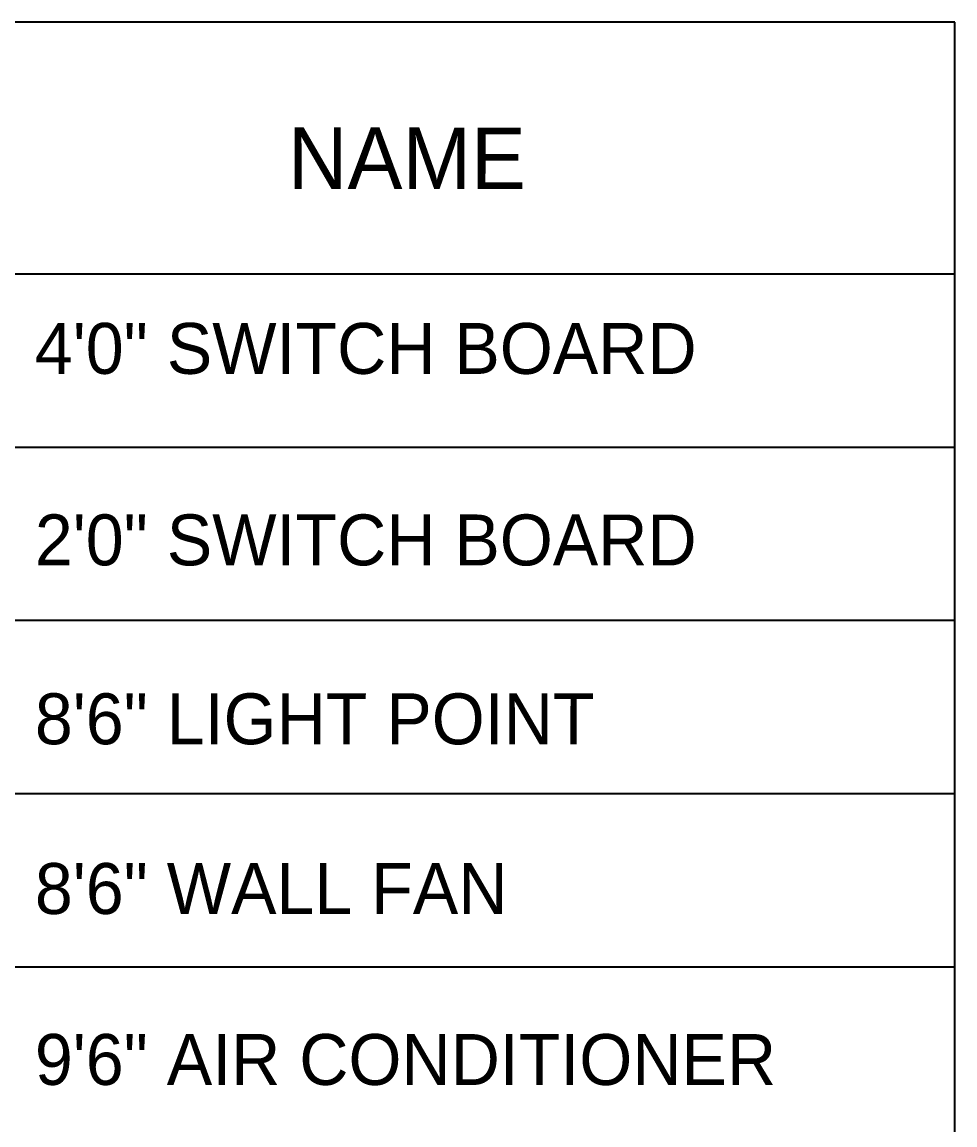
# Model space of a CAD drawing. Header units: inches. Extents: x 9636 to 21597, y -10243 to 557.
# Drawn here: x 13299.8 to 13394.1, y -9979.1 to -9867.6 of the extents above; entities that cross this region are included whole.
import ezdxf

# ---------------------------------------------------------------- set-up
doc = ezdxf.new("R2010")
doc.units = ezdxf.units.IN
doc.header["$MEASUREMENT"] = 0
doc.styles.add('HEMI', font='stylu.ttf')

msp = doc.modelspace()

# ---------------------------------------------------------------- linework, layer by layer
for p, q in [((13394.1, -9867.56), (13248.41, -9867.56)), ((13394.1, -10085.68), (13394.1, -9867.56)), ((13394.1, -9893.06), (13248.41, -9893.06)), ((13394.1, -9893.06), (13248.41, -9893.06)), ((13394.1, -9910.57), (13248.41, -9910.57)), ((13394.1, -9928.08), (13248.41, -9928.08)), ((13394.1, -9945.59), (13248.41, -9945.59)), ((13394.1, -9963.1), (13248.41, -9963.1))]:
    msp.add_line(p, q)

# ---------------------------------------------------------------- texts
at = {"lineweight": 15, "attachment_point": 1, "rotation": 359.9906, "style": 'HEMI'}
for s, insert, char_height, width in [('NAME', (13326.71, -9878.22), 6.224, 105.5233), ('4\'0" SWITCH BOARD', (13301.13, -9897.98), 5.1478, 87.2821), ('2\'0" SWITCH BOARD', (13301.13, -9917.34), 5.1478, 87.2821), ('8\'6" LIGHT POINT', (13301.13, -9935.43), 5.1478, 87.2821), ('8\'6" WALL FAN', (13301.13, -9952.59), 5.1478, 87.2821), ('9\'6" AIR CONDITIONER', (13301.13, -9969.87), 5.1478, 87.2821)]:
    msp.add_mtext(s, dxfattribs=dict(at, insert=insert, char_height=char_height, width=width))

doc.saveas('drawing.dxf')
